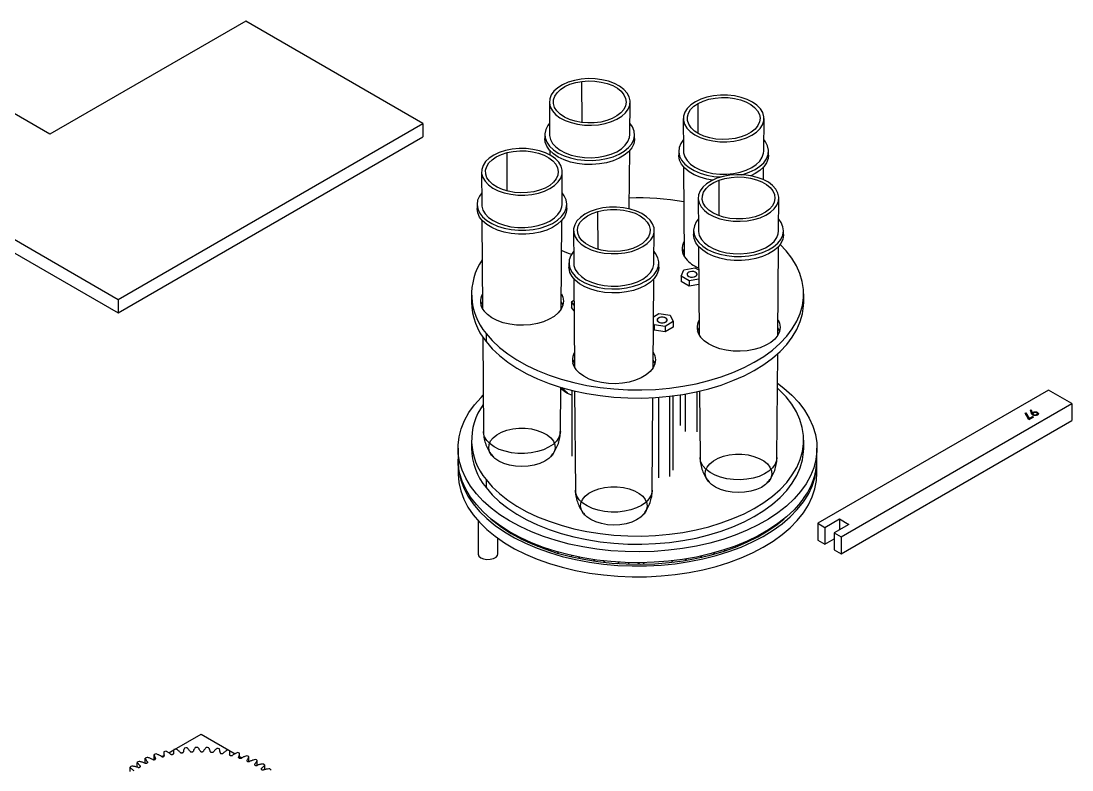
# Model space of a CAD drawing. Header units: millimetres. Extents: x 36 to 151, y 48 to 186.
# Drawn here: x 87.9 to 151.2, y 98.7 to 143.7 of the extents above; entities that cross this region are included whole.
import ezdxf

# ---------------------------------------------------------------- set-up
doc = ezdxf.new("R2010")
doc.units = ezdxf.units.MM

msp = doc.modelspace()

# ---------------------------------------------------------------- linework, layer by layer
at = {"color": 7, "linetype": 'Continuous', "lineweight": 25}
for p, q in [((101.46, 143.689), (89.679, 136.888)), ((112.117, 137.536), (101.46, 143.689)), ((121.697, 137.587), (121.693, 140.058)), ((89.679, 136.888), (85.056, 139.557)), ((119.732, 138.817), (119.747, 136.857)), ((124.577, 136.857), (124.592, 138.817)), ((128.696, 136.922), (128.686, 138.734)), ((93.786, 126.954), (112.117, 137.536)), ((112.117, 137.536), (112.117, 136.72)), ((127.789, 137.825), (127.803, 135.865)), ((132.634, 135.865), (132.649, 137.825)), ((93.786, 126.137), (112.117, 136.72)), ((119.462, 136.863), (119.462, 136.618)), ((124.862, 136.618), (124.862, 136.863)), ((78.506, 135.775), (93.786, 126.954)), ((117.193, 133.467), (117.186, 135.778)), ((119.754, 135.914), (119.756, 135.639)), ((124.544, 132.396), (124.57, 135.914)), ((127.519, 135.871), (127.519, 135.626)), ((132.919, 135.626), (132.919, 135.871)), ((78.506, 134.959), (93.786, 126.137)), ((127.81, 134.921), (127.85, 129.535)), ((132.621, 134.148), (132.627, 134.921)), ((115.649, 134.618), (115.664, 132.658)), ((120.495, 132.658), (120.509, 134.618)), ((129.953, 131.976), (129.944, 134.116)), ((128.685, 133.041), (128.7, 131.082)), ((133.53, 131.082), (133.545, 133.041)), ((115.379, 132.664), (115.379, 132.419)), ((120.779, 132.419), (120.779, 132.664)), ((122.66, 129.962), (122.652, 132.237)), ((115.671, 131.714), (115.71, 126.378)), ((120.448, 126.378), (120.487, 131.714)), ((121.182, 131.094), (121.197, 129.135)), ((126.028, 129.135), (126.042, 131.094)), ((128.415, 131.088), (128.415, 130.843)), ((133.815, 130.843), (133.815, 131.088)), ((128.707, 130.138), (128.746, 124.813)), ((133.484, 124.813), (133.523, 130.138)), ((120.912, 129.141), (120.912, 128.896)), ((126.312, 128.896), (126.312, 129.141)), ((127.654, 128.348), (127.82, 128.737)), ((127.82, 128.737), (128.485, 128.848)), ((128.485, 128.848), (128.717, 128.72)), ((121.204, 128.191), (121.244, 122.862)), ((125.981, 122.862), (126.021, 128.191)), ((128.155, 128.071), (127.654, 128.348)), ((127.654, 128.348), (127.654, 128.022)), ((128.155, 127.745), (127.654, 128.022)), ((128.721, 128.167), (128.155, 128.071)), ((128.155, 128.071), (128.155, 127.745)), ((128.724, 127.84), (128.155, 127.745)), ((115.037, 127.28), (115.037, 126.79)), ((135.037, 126.79), (135.037, 127.28)), ((93.786, 126.954), (93.786, 126.137)), ((120.451, 126.806), (120.543, 126.594)), ((121.067, 126.8), (121.214, 126.913)), ((121.216, 126.6), (121.067, 126.8)), ((121.067, 126.8), (121.067, 126.473)), ((121.218, 126.27), (121.067, 126.473)), ((126.004, 125.903), (126.324, 126.096)), ((126.324, 126.096), (126.997, 126)), ((126.997, 126), (127.189, 125.615)), ((126.036, 125.423), (126.001, 125.494)), ((126.709, 125.327), (126.036, 125.423)), ((126.036, 125.423), (126.036, 125.097)), ((127.189, 125.615), (126.709, 125.327)), ((126.709, 125.327), (126.709, 125.001)), ((127.189, 125.289), (126.709, 125.001)), ((127.189, 125.615), (127.189, 125.289)), ((133.487, 125.241), (133.579, 125.03)), ((115.723, 124.689), (115.765, 119.011)), ((115.92, 124.908), (115.92, 124.418)), ((126.036, 125.097), (125.998, 125.172)), ((126.709, 125.001), (126.036, 125.097)), ((133.429, 117.434), (133.476, 123.692)), ((125.984, 123.289), (126.076, 123.078)), ((120.393, 119.011), (120.413, 121.671)), ((121.095, 117.518), (121.095, 121.484)), ((121.254, 121.446), (121.299, 115.487)), ((128.771, 121.434), (128.801, 117.434)), ((149.768, 121.499), (135.887, 113.486)), ((151.182, 120.683), (149.768, 121.499)), ((125.926, 115.487), (125.968, 121.042)), ((126.311, 116.217), (126.311, 121.064)), ((126.986, 116.305), (126.986, 121.127)), ((127.192, 116.687), (127.192, 121.152)), ((127.629, 119.376), (127.629, 121.214)), ((127.931, 119.016), (127.931, 121.264)), ((128.622, 118.987), (128.622, 121.4)), ((137.301, 112.67), (151.182, 120.683)), ((148.677, 120.299), (148.732, 120.304)), ((148.741, 120.102), (148.677, 120.299)), ((148.732, 120.304), (148.789, 120.127)), ((148.732, 120.141), (148.732, 120.304)), ((151.182, 120.683), (151.182, 119.671)), ((137.301, 111.658), (151.182, 119.671)), ((148.36, 120.116), (148.414, 120.125)), ((148.585, 119.714), (148.36, 120.116)), ((148.414, 120.125), (148.607, 119.78)), ((148.414, 120.019), (148.414, 120.125)), ((148.861, 119.873), (148.585, 119.714)), ((148.607, 119.78), (148.815, 119.9)), ((148.607, 119.727), (148.607, 119.78)), ((148.728, 120.141), (148.732, 120.141)), ((148.732, 120.141), (148.756, 120.066)), ((148.789, 120.022), (148.789, 120.127)), ((148.815, 119.9), (148.861, 119.873)), ((148.815, 119.847), (148.815, 119.9)), ((148.827, 120.069), (148.827, 119.994)), ((148.833, 120.082), (148.833, 120.156)), ((148.864, 119.979), (148.864, 120.018)), ((149.054, 119.98), (149.054, 120.025)), ((149.1, 119.998), (149.1, 120.086)), ((149.104, 119.995), (149.104, 120.159)), ((115.037, 118.494), (115.037, 118.004)), ((135.037, 118.004), (135.037, 118.494)), ((114.237, 118.004), (114.237, 117.35)), ((135.837, 117.35), (135.837, 118.004)), ((114.237, 117.154), (114.237, 116.501)), ((135.837, 116.501), (135.837, 117.154)), ((115.92, 116.122), (115.92, 115.632)), ((129.257, 116.111), (129.238, 116.091)), ((121.829, 114.074), (121.829, 113.999)), ((121.855, 113.986), (121.855, 113.988)), ((121.979, 113.871), (121.979, 113.873)), ((115.439, 113.644), (115.439, 111.658)), ((116.458, 113.552), (116.479, 113.548)), ((116.881, 113.264), (116.899, 113.226)), ((133.211, 113.275), (133.253, 113.281)), ((133.704, 113.623), (133.709, 113.634)), ((135.887, 113.486), (136.311, 113.242)), ((135.887, 113.486), (135.887, 112.474)), ((136.311, 113.242), (137.188, 113.748)), ((136.311, 113.242), (136.311, 112.229)), ((137.754, 113.421), (136.877, 112.915)), ((137.188, 113.748), (137.754, 113.421)), ((137.188, 113.748), (137.188, 113.095)), ((116.639, 111.658), (116.639, 112.582)), ((117.4, 112.904), (117.466, 112.904)), ((117.768, 112.74), (117.793, 112.681)), ((136.877, 112.915), (137.301, 112.67)), ((136.877, 112.915), (136.877, 111.902)), ((137.301, 112.67), (137.301, 111.658)), ((118.441, 112.358), (118.52, 112.379)), ((119.003, 112.18), (119.045, 112.101)), ((131.062, 112.114), (131.099, 112.19)), ((131.65, 112.421), (131.743, 112.409)), ((135.887, 112.474), (136.311, 112.229)), ((136.311, 112.229), (136.877, 112.556)), ((120.213, 111.772), (120.262, 111.686)), ((127.919, 111.261), (127.992, 111.354)), ((128.845, 111.516), (128.936, 111.459)), ((129.631, 111.634), (129.688, 111.723)), ((136.877, 111.902), (137.301, 111.658)), ((123.829, 111.07), (123.924, 111.149)), ((124.462, 111.125), (124.537, 111.037)), ((97.169, 99.888), (98.787, 100.816)), ((98.787, 100.816), (100.82, 99.633)), ((95.412, 99.063), (95.412, 99.361)), ((95.948, 99.274), (95.948, 99.576)), ((96.031, 99.351), (96.031, 99.315)), ((96.415, 99.456), (96.526, 99.52)), ((96.526, 99.723), (96.526, 99.467)), ((96.828, 99.693), (97.136, 99.869)), ((97.116, 99.719), (97.116, 99.631)), ((99.913, 99.696), (99.913, 99.723)), ((100.504, 99.543), (100.504, 99.721)), ((101.031, 99.404), (101.031, 99.432)), ((101.092, 99.362), (101.092, 99.66)), ((101.092, 99.475), (101.236, 99.391)), ((101.648, 99.159), (101.648, 99.462)), ((94.501, 98.555), (94.501, 98.822)), ((94.927, 98.828), (94.927, 99.108)), ((95.104, 98.902), (95.104, 98.839)), ((95.543, 99.144), (95.543, 99.092)), ((101.538, 99.196), (101.538, 99.241)), ((102, 98.938), (102, 99.014)), ((102.156, 98.937), (102.156, 99.225)), ((102.408, 98.692), (102.408, 98.756)), ((102.609, 98.682), (102.609, 98.954))]:
    msp.add_line(p, q, dxfattribs=at)
at = {"color": 7, "linetype": 'Continuous', "lineweight": 25, "flags": 128}
for points in [[(121.641, 140.193), (121.237, 140.12), (120.861, 140.008), (120.524, 139.859), (120.238, 139.679), (120.009, 139.473), (119.846, 139.248), (119.754, 139.009), (119.734, 138.765), (119.788, 138.522), (119.915, 138.289), (120.11, 138.072), (120.367, 137.878), (120.678, 137.712), (121.035, 137.58), (121.426, 137.486), (121.839, 137.432), (122.262, 137.421), (122.683, 137.453), (123.087, 137.526), (123.463, 137.638), (123.8, 137.786), (124.086, 137.966), (124.315, 138.172), (124.478, 138.398), (124.57, 138.637), (124.59, 138.881), (124.536, 139.123), (124.409, 139.357), (124.214, 139.574), (123.957, 139.768), (123.646, 139.934), (123.289, 140.066), (122.898, 140.16), (122.485, 140.213), (122.062, 140.224), (121.641, 140.193)], [(121.693, 140.058), (122.082, 140.086), (122.474, 140.074), (122.856, 140.022), (123.216, 139.931), (123.542, 139.805), (123.823, 139.647), (124.051, 139.462), (124.219, 139.257), (124.32, 139.038), (124.352, 138.812), (124.313, 138.587), (124.206, 138.369), (124.032, 138.165), (123.799, 137.983), (123.513, 137.828), (123.183, 137.705), (122.821, 137.617), (122.437, 137.569), (122.045, 137.56), (121.656, 137.593), (121.284, 137.665), (120.94, 137.774), (120.635, 137.917), (120.379, 138.088), (120.181, 138.284), (120.046, 138.497), (119.979, 138.72), (119.983, 138.947), (120.056, 139.17), (120.197, 139.381), (120.401, 139.575), (120.662, 139.744), (120.971, 139.884), (121.318, 139.99), (121.693, 140.058)], [(128.518, 138.833), (128.243, 138.647), (128.027, 138.437), (127.878, 138.208), (127.8, 137.967), (127.796, 137.723), (127.865, 137.482), (128.006, 137.251), (128.214, 137.038), (128.483, 136.849), (128.804, 136.69), (129.169, 136.565), (129.565, 136.479), (129.982, 136.434), (130.405, 136.432), (130.823, 136.472), (131.223, 136.553), (131.592, 136.673), (131.919, 136.828), (132.195, 137.014), (132.41, 137.224), (132.559, 137.453), (132.637, 137.694), (132.641, 137.938), (132.572, 138.179), (132.432, 138.41), (132.224, 138.623), (131.955, 138.812), (131.633, 138.971), (131.268, 139.096), (130.872, 139.182), (130.456, 139.227), (130.032, 139.229), (129.614, 139.189), (129.215, 139.108), (128.846, 138.988), (128.518, 138.833)], [(128.686, 138.734), (128.99, 138.877), (129.334, 138.987), (129.706, 139.06), (130.094, 139.093), (130.486, 139.085), (130.87, 139.038), (131.233, 138.951), (131.563, 138.828), (131.85, 138.674), (132.085, 138.492), (132.26, 138.289), (132.369, 138.071), (132.408, 137.846), (132.378, 137.62), (132.278, 137.401), (132.112, 137.195), (131.885, 137.01), (131.605, 136.852), (131.28, 136.725), (130.92, 136.633), (130.539, 136.58), (130.147, 136.567), (129.757, 136.595), (129.382, 136.662), (129.034, 136.767), (128.724, 136.906), (128.463, 137.075), (128.257, 137.268), (128.115, 137.48), (128.04, 137.702), (128.035, 137.929), (128.101, 138.152), (128.234, 138.365), (128.432, 138.561), (128.686, 138.734)], [(119.741, 137.554), (119.638, 137.416), (119.514, 137.169), (119.463, 136.913), (119.486, 136.656), (119.581, 136.405), (119.747, 136.166), (119.979, 135.946), (120.27, 135.751), (120.613, 135.586), (120.999, 135.457), (121.415, 135.365), (121.853, 135.315), (122.298, 135.306), (122.74, 135.341), (123.167, 135.416), (123.565, 135.532), (123.926, 135.683), (124.238, 135.867), (124.494, 136.078), (124.686, 136.31), (124.81, 136.557), (124.861, 136.813), (124.838, 137.07), (124.743, 137.322), (124.583, 137.554)], [(124.862, 136.618), (124.861, 136.568), (124.81, 136.312), (124.686, 136.065), (124.494, 135.833), (124.238, 135.622), (123.926, 135.438), (123.565, 135.287), (123.167, 135.171), (122.74, 135.096), (122.298, 135.062), (121.853, 135.07), (121.415, 135.12), (120.999, 135.212), (120.613, 135.341), (120.27, 135.506), (119.979, 135.701), (119.747, 135.921), (119.581, 136.16), (119.486, 136.411), (119.462, 136.618)], [(119.747, 136.857), (119.749, 136.806), (119.803, 136.564), (119.928, 136.333), (120.122, 136.117), (120.377, 135.923), (120.687, 135.759), (121.042, 135.628), (121.43, 135.534), (121.841, 135.481), (122.262, 135.47), (122.679, 135.501), (123.081, 135.574), (123.455, 135.685), (123.79, 135.833), (124.075, 136.012), (124.302, 136.216), (124.464, 136.441), (124.556, 136.678), (124.577, 136.857)], [(117.088, 135.904), (116.718, 135.786), (116.389, 135.632), (116.112, 135.447), (115.894, 135.237), (115.742, 135.009), (115.662, 134.769), (115.655, 134.524), (115.722, 134.283), (115.86, 134.052), (116.066, 133.838), (116.333, 133.648), (116.653, 133.488), (117.016, 133.362), (117.412, 133.275), (117.828, 133.228), (118.251, 133.224), (118.67, 133.263), (119.07, 133.343), (119.44, 133.462), (119.769, 133.616), (120.047, 133.8), (120.264, 134.01), (120.416, 134.238), (120.496, 134.479), (120.503, 134.723), (120.436, 134.965), (120.298, 135.196), (120.092, 135.409), (119.825, 135.599), (119.505, 135.759), (119.142, 135.885), (118.746, 135.972), (118.33, 136.019), (117.907, 136.023), (117.489, 135.984), (117.088, 135.904)], [(127.798, 136.561), (127.639, 136.331), (127.543, 136.08), (127.52, 135.823), (127.57, 135.567), (127.693, 135.319), (127.885, 135.087), (128.14, 134.876), (128.452, 134.692), (128.813, 134.54), (129.211, 134.425), (129.637, 134.349), (130.072, 134.314)], [(131.312, 134.446), (131.379, 134.463), (131.765, 134.593), (132.108, 134.757), (132.4, 134.952), (132.632, 135.172), (132.798, 135.411), (132.894, 135.662), (132.917, 135.919), (132.867, 136.175), (132.744, 136.422), (132.639, 136.561)], [(117.186, 135.778), (117.557, 135.851), (117.946, 135.885), (118.338, 135.879), (118.722, 135.832), (119.086, 135.746), (119.417, 135.625), (119.705, 135.471), (119.941, 135.289), (120.117, 135.087), (120.227, 134.869), (120.269, 134.644), (120.24, 134.418), (120.142, 134.198), (119.977, 133.993), (119.751, 133.807), (119.472, 133.648), (119.148, 133.52), (118.789, 133.428), (118.408, 133.374), (118.016, 133.36), (117.626, 133.387), (117.251, 133.453), (116.902, 133.557), (116.591, 133.696), (116.328, 133.864), (116.122, 134.057), (115.978, 134.268), (115.901, 134.49), (115.895, 134.717), (115.959, 134.94), (116.091, 135.154), (116.287, 135.35), (116.54, 135.523), (116.843, 135.667), (117.186, 135.778)], [(129.543, 134.117), (129.211, 134.18), (128.813, 134.295), (128.452, 134.447), (128.14, 134.631), (127.885, 134.842), (127.693, 135.074), (127.57, 135.322), (127.52, 135.578), (127.519, 135.626)], [(127.803, 135.865), (127.81, 135.764), (127.879, 135.524), (128.019, 135.295), (128.226, 135.083), (128.493, 134.895), (128.813, 134.737), (129.175, 134.613), (129.569, 134.528), (129.983, 134.483), (130.404, 134.481), (130.819, 134.52), (131.217, 134.601), (131.583, 134.72), (131.909, 134.875), (132.183, 135.059), (132.397, 135.268), (132.545, 135.496), (132.623, 135.735), (132.634, 135.865)], [(132.919, 135.626), (132.894, 135.417), (132.798, 135.166), (132.632, 134.927), (132.4, 134.707), (132.108, 134.512), (131.851, 134.384)], [(129.816, 134.233), (129.479, 134.085), (129.192, 133.905), (128.963, 133.699), (128.8, 133.473), (128.707, 133.235), (128.687, 132.991), (128.741, 132.748), (128.867, 132.515), (129.062, 132.297), (129.318, 132.103), (129.63, 131.937), (129.986, 131.805), (130.377, 131.711), (130.79, 131.657), (131.214, 131.646), (131.634, 131.677), (132.038, 131.75), (132.414, 131.862), (132.751, 132.01), (133.038, 132.19), (133.267, 132.396), (133.43, 132.621), (133.523, 132.86), (133.543, 133.104), (133.489, 133.347), (133.363, 133.58), (133.169, 133.797), (132.912, 133.992), (132.6, 134.158), (132.244, 134.29), (131.853, 134.384), (131.44, 134.438), (131.017, 134.449), (130.597, 134.418), (130.192, 134.345), (129.816, 134.233)], [(129.944, 134.116), (130.293, 134.219), (130.669, 134.285), (131.059, 134.311), (131.451, 134.297), (131.832, 134.242), (132.19, 134.149), (132.513, 134.02), (132.792, 133.861), (133.016, 133.675), (133.18, 133.469), (133.277, 133.249), (133.305, 133.023), (133.262, 132.798), (133.15, 132.58), (132.973, 132.378), (132.736, 132.197), (132.447, 132.044), (132.115, 131.923), (131.751, 131.838), (131.367, 131.792), (130.975, 131.786), (130.587, 131.82), (130.216, 131.895), (129.874, 132.006), (129.571, 132.151), (129.319, 132.324), (129.124, 132.521), (128.993, 132.735), (128.931, 132.958), (128.938, 133.185), (129.016, 133.407), (129.161, 133.618), (129.369, 133.81), (129.633, 133.978), (129.944, 134.116)], [(115.659, 133.354), (115.52, 133.16), (115.413, 132.91), (115.379, 132.653), (115.419, 132.397), (115.531, 132.148), (115.713, 131.913), (115.96, 131.698), (116.264, 131.51), (116.617, 131.353), (117.011, 131.232), (117.434, 131.15), (117.874, 131.11), (118.32, 131.111), (118.759, 131.155), (119.18, 131.241), (119.571, 131.365), (119.921, 131.524), (120.221, 131.715), (120.462, 131.931), (120.639, 132.168), (120.745, 132.418), (120.779, 132.674), (120.739, 132.931), (120.627, 133.18), (120.5, 133.354)], [(120.779, 132.419), (120.745, 132.173), (120.639, 131.923), (120.462, 131.686), (120.221, 131.47), (119.921, 131.279), (119.571, 131.12), (119.18, 130.996), (118.759, 130.911), (118.32, 130.866), (117.874, 130.865), (117.434, 130.905), (117.011, 130.987), (116.617, 131.108), (116.264, 131.265), (115.96, 131.453), (115.713, 131.668), (115.531, 131.903), (115.419, 132.152), (115.379, 132.409), (115.379, 132.419)], [(115.664, 132.658), (115.67, 132.565), (115.736, 132.325), (115.874, 132.095), (116.078, 131.883), (116.344, 131.694), (116.662, 131.535), (117.023, 131.41), (117.416, 131.323), (117.829, 131.277), (118.25, 131.273), (118.666, 131.311), (119.064, 131.391), (119.432, 131.509), (119.759, 131.662), (120.035, 131.846), (120.251, 132.054), (120.402, 132.281), (120.482, 132.52), (120.495, 132.658)], [(122.547, 132.361), (122.184, 132.235), (121.864, 132.075), (121.598, 131.885), (121.392, 131.671), (121.255, 131.44), (121.188, 131.198), (121.196, 130.954), (121.277, 130.714), (121.428, 130.485), (121.647, 130.276), (121.925, 130.091), (122.254, 129.937), (122.624, 129.819), (123.025, 129.739), (123.443, 129.701), (123.867, 129.705), (124.282, 129.752), (124.678, 129.84), (125.041, 129.965), (125.361, 130.126), (125.627, 130.316), (125.832, 130.53), (125.97, 130.761), (126.037, 131.003), (126.029, 131.247), (125.948, 131.487), (125.796, 131.715), (125.578, 131.925), (125.3, 132.109), (124.971, 132.263), (124.601, 132.382), (124.2, 132.461), (123.782, 132.5), (123.358, 132.495), (122.942, 132.449), (122.547, 132.361)], [(122.652, 132.237), (123.019, 132.317), (123.405, 132.359), (123.798, 132.36), (124.184, 132.321), (124.553, 132.242), (124.891, 132.127), (125.188, 131.979), (125.434, 131.802), (125.622, 131.603), (125.745, 131.388), (125.8, 131.163), (125.784, 130.937), (125.699, 130.716), (125.546, 130.507), (125.332, 130.317), (125.062, 130.152), (124.745, 130.018), (124.392, 129.919), (124.014, 129.858), (123.624, 129.836), (123.232, 129.855), (122.853, 129.914), (122.499, 130.012), (122.18, 130.144), (121.907, 130.307), (121.689, 130.496), (121.533, 130.704), (121.444, 130.924), (121.424, 131.151), (121.475, 131.375), (121.594, 131.591), (121.779, 131.791), (122.022, 131.969), (122.316, 132.119), (122.652, 132.237)], [(128.695, 131.778), (128.574, 131.615), (128.459, 131.367), (128.415, 131.11), (128.446, 130.854), (128.549, 130.603), (128.722, 130.366), (128.96, 130.148), (129.258, 129.956), (129.605, 129.795), (129.995, 129.67), (130.414, 129.582), (130.853, 129.536), (131.299, 129.533), (131.74, 129.571), (132.163, 129.651), (132.559, 129.771), (132.915, 129.926), (133.221, 130.112), (133.471, 130.326), (133.656, 130.56), (133.772, 130.809), (133.815, 131.065), (133.784, 131.322), (133.681, 131.572), (133.536, 131.778)], [(128.7, 131.082), (128.702, 131.031), (128.755, 130.79), (128.881, 130.558), (129.074, 130.342), (129.329, 130.149), (129.639, 129.984), (129.993, 129.853), (130.382, 129.759), (130.792, 129.706), (131.213, 129.694), (131.631, 129.725), (132.032, 129.798), (132.407, 129.909), (132.741, 130.057), (133.027, 130.235), (133.254, 130.44), (133.416, 130.664), (133.509, 130.901), (133.53, 131.082)], [(133.815, 130.843), (133.815, 130.82), (133.772, 130.564), (133.656, 130.315), (133.471, 130.081), (133.221, 129.868), (132.915, 129.681), (132.559, 129.526), (132.163, 129.406), (131.74, 129.326), (131.299, 129.288), (130.853, 129.291), (130.414, 129.337), (129.995, 129.425), (129.605, 129.55), (129.258, 129.712), (128.96, 129.903), (128.722, 130.121), (128.549, 130.358), (128.446, 130.609), (128.415, 130.843)], [(115.92, 124.908), (116.296, 124.476), (116.733, 124.064), (117.228, 123.674), (117.778, 123.309), (118.379, 122.972), (119.027, 122.666), (119.717, 122.392), (120.444, 122.152), (121.203, 121.948), (121.989, 121.781), (122.797, 121.653), (123.621, 121.565), (124.454, 121.517), (125.291, 121.509), (126.127, 121.541), (126.955, 121.614), (127.769, 121.726), (128.565, 121.878), (129.335, 122.067), (130.076, 122.293), (130.781, 122.554), (131.446, 122.848), (132.066, 123.173), (132.636, 123.527), (133.154, 123.907), (133.614, 124.311), (134.014, 124.736), (134.351, 125.178), (134.623, 125.636), (134.828, 126.104), (134.964, 126.581), (135.03, 127.063), (135.027, 127.547), (134.953, 128.029), (134.81, 128.505), (134.598, 128.973), (134.319, 129.429), (133.975, 129.869), (133.612, 130.25)], [(121.192, 129.831), (121.188, 129.826), (121.025, 129.587), (120.933, 129.335), (120.915, 129.077), (120.969, 128.822), (121.096, 128.575), (121.292, 128.344), (121.551, 128.134), (121.866, 127.952), (122.228, 127.802), (122.629, 127.689), (123.056, 127.615), (123.499, 127.583), (123.944, 127.594), (124.381, 127.646), (124.796, 127.74), (125.18, 127.871), (125.52, 128.038), (125.809, 128.234), (126.037, 128.455), (126.2, 128.695), (126.291, 128.947), (126.31, 129.204), (126.255, 129.459), (126.129, 129.706), (126.033, 129.831)], [(127.755, 129.752), (127.8, 129.872), (127.847, 129.964)], [(121.197, 129.135), (121.21, 128.995), (121.291, 128.756), (121.442, 128.529), (121.658, 128.321), (121.935, 128.137), (122.262, 127.985), (122.63, 127.867), (123.028, 127.788), (123.444, 127.75), (123.865, 127.754), (124.278, 127.8), (124.671, 127.887), (125.032, 128.013), (125.35, 128.172), (125.615, 128.361), (125.819, 128.574), (125.956, 128.803), (126.022, 129.043), (126.028, 129.135)], [(126.312, 128.896), (126.291, 128.702), (126.2, 128.45), (126.037, 128.21), (125.809, 127.989), (125.52, 127.793), (125.18, 127.626), (124.796, 127.495), (124.381, 127.401), (123.944, 127.349), (123.499, 127.338), (123.056, 127.37), (122.629, 127.444), (122.228, 127.557), (121.866, 127.707), (121.551, 127.889), (121.292, 128.099), (121.096, 128.33), (120.969, 128.577), (120.915, 128.833), (120.912, 128.896)], [(128.112, 128.335), (128.211, 128.299), (128.326, 128.287), (128.44, 128.301), (128.536, 128.34), (128.599, 128.397), (128.62, 128.464), (128.594, 128.53), (128.527, 128.585), (128.429, 128.621), (128.313, 128.633), (128.199, 128.618), (128.103, 128.58), (128.04, 128.523), (128.02, 128.456), (128.045, 128.39), (128.112, 128.335)], [(128.053, 128.381), (128.125, 128.328), (128.227, 128.295), (128.344, 128.287), (128.456, 128.306), (128.548, 128.348), (128.605, 128.407), (128.619, 128.474), (128.587, 128.539), (128.514, 128.592), (128.412, 128.625), (128.296, 128.633), (128.183, 128.614), (128.091, 128.572), (128.034, 128.513), (128.021, 128.446), (128.053, 128.381)], [(120.455, 127.289), (120.544, 127.082), (120.579, 126.838), (120.543, 126.594), (120.435, 126.357), (120.26, 126.134), (120.022, 125.931), (119.729, 125.755), (119.387, 125.61), (119.008, 125.5), (118.603, 125.428), (118.182, 125.397), (117.759, 125.408), (117.344, 125.46), (116.951, 125.551), (116.59, 125.68), (116.272, 125.842), (116.006, 126.033), (115.8, 126.247)], [(115.615, 126.594), (115.661, 126.715), (115.707, 126.806)], [(115.92, 124.418), (116.296, 123.986), (116.733, 123.574), (117.228, 123.184), (117.778, 122.819), (118.379, 122.482), (119.027, 122.176), (119.717, 121.902), (120.444, 121.662), (121.203, 121.458), (121.989, 121.291), (122.797, 121.164), (123.621, 121.075), (124.454, 121.027), (125.291, 121.019), (126.127, 121.051), (126.955, 121.124), (127.769, 121.236), (128.565, 121.388), (129.335, 121.577), (130.076, 121.803), (130.781, 122.064), (131.446, 122.358), (132.066, 122.683), (132.636, 123.037), (133.154, 123.417), (133.614, 123.821), (134.014, 124.246), (134.351, 124.688), (134.623, 125.146), (134.828, 125.614), (134.964, 126.092), (135.03, 126.573), (135.037, 126.79)], [(126.588, 125.88), (126.471, 125.883), (126.361, 125.86), (126.275, 125.814), (126.225, 125.753), (126.22, 125.685), (126.259, 125.622), (126.338, 125.572), (126.444, 125.543), (126.561, 125.54), (126.671, 125.563), (126.758, 125.609), (126.808, 125.67), (126.813, 125.737), (126.773, 125.801), (126.694, 125.851), (126.588, 125.88)], [(126.444, 125.879), (126.338, 125.851), (126.259, 125.801), (126.22, 125.737), (126.225, 125.67), (126.275, 125.608), (126.362, 125.563), (126.472, 125.54), (126.589, 125.543), (126.695, 125.572), (126.773, 125.622), (126.813, 125.686), (126.807, 125.753), (126.758, 125.814), (126.671, 125.86), (126.561, 125.883), (126.444, 125.879)], [(128.651, 125.03), (128.697, 125.15), (128.743, 125.241)], [(133.491, 125.724), (133.58, 125.517), (133.615, 125.273), (133.579, 125.029), (133.471, 124.792), (133.296, 124.569), (133.058, 124.367), (132.764, 124.19), (132.423, 124.045), (132.044, 123.935), (131.639, 123.863), (131.218, 123.833), (130.795, 123.843), (130.38, 123.895), (129.987, 123.987), (129.626, 124.115), (129.308, 124.277), (129.042, 124.468), (128.836, 124.682)], [(125.988, 123.773), (126.077, 123.565), (126.112, 123.321), (126.076, 123.078), (125.969, 122.841), (125.793, 122.618), (125.556, 122.415), (125.262, 122.239), (124.921, 122.093), (124.542, 121.983), (124.136, 121.912), (123.715, 121.881), (123.292, 121.892), (122.877, 121.944), (122.484, 122.035), (122.123, 122.164), (121.805, 122.326), (121.539, 122.516), (121.333, 122.73)], [(121.149, 123.078), (121.194, 123.199), (121.241, 123.289)], [(115.92, 116.122), (116.296, 115.69), (116.733, 115.278), (117.228, 114.888), (117.778, 114.523), (118.379, 114.186), (119.027, 113.88), (119.717, 113.606), (120.444, 113.366), (121.203, 113.162), (121.989, 112.995), (122.797, 112.867), (123.621, 112.779), (124.454, 112.731), (125.291, 112.723), (126.127, 112.755), (126.955, 112.828), (127.769, 112.94), (128.565, 113.092), (129.335, 113.281), (130.076, 113.507), (130.781, 113.768), (131.446, 114.062), (132.066, 114.387), (132.636, 114.741), (133.154, 115.121), (133.614, 115.525), (134.014, 115.95), (134.351, 116.392), (134.623, 116.85), (134.828, 117.318), (134.964, 117.795), (135.03, 118.277), (135.027, 118.761), (134.953, 119.243), (134.81, 119.719), (134.598, 120.187), (134.319, 120.643), (133.975, 121.083), (133.568, 121.506), (133.46, 121.606)], [(133.462, 121.905), (133.85, 121.608), (134.323, 121.187), (134.737, 120.745), (135.088, 120.286), (135.373, 119.812), (135.592, 119.326), (135.742, 118.831), (135.823, 118.331), (135.833, 117.829), (135.774, 117.328), (135.645, 116.832), (135.447, 116.343), (135.182, 115.865), (134.851, 115.4)], [(134.851, 115.4), (134.456, 114.953), (134, 114.525), (133.487, 114.12), (132.918, 113.74), (132.298, 113.388), (131.631, 113.066), (130.921, 112.776), (130.174, 112.519), (129.393, 112.298), (128.583, 112.115), (127.751, 111.969), (126.901, 111.862), (126.039, 111.796), (125.17, 111.769), (124.301, 111.783), (123.436, 111.838), (122.582, 111.932), (121.744, 112.066), (120.927, 112.238), (120.136, 112.448), (119.378, 112.694), (118.656, 112.974), (117.976, 113.286), (117.341, 113.63), (116.756, 114.002), (116.225, 114.399), (115.751, 114.82), (115.338, 115.262), (114.987, 115.721), (114.702, 116.196), (114.483, 116.682), (114.333, 117.176), (114.252, 117.676), (114.242, 118.178), (114.301, 118.679), (114.43, 119.176), (114.628, 119.665), (114.893, 120.143), (115.224, 120.607), (115.619, 121.054), (115.749, 121.185)], [(120.393, 119.011), (120.381, 118.878), (120.304, 118.65), (120.16, 118.432), (119.953, 118.232), (119.688, 118.056), (119.375, 117.91), (119.023, 117.797), (118.641, 117.721), (118.243, 117.684), (117.84, 117.688), (117.444, 117.732), (117.067, 117.815), (116.721, 117.935), (116.417, 118.087), (116.162, 118.268), (115.966, 118.472), (115.835, 118.692), (115.771, 118.922), (115.765, 119.011)], [(116.256, 117.579), (116.133, 117.787), (116.081, 118.004), (116.101, 118.224), (116.192, 118.437), (116.352, 118.636), (116.574, 118.814), (116.851, 118.965), (117.172, 119.082), (117.525, 119.163), (117.899, 119.203), (118.279, 119.202), (118.652, 119.16), (119.005, 119.077), (119.323, 118.957), (119.597, 118.805), (119.816, 118.626), (119.972, 118.425), (120.06, 118.212), (120.076, 117.993), (120.02, 117.775), (119.894, 117.568), (119.702, 117.379), (119.452, 117.214), (119.152, 117.079), (118.813, 116.979), (118.448, 116.919), (118.069, 116.899), (117.691, 116.921), (117.326, 116.984), (116.989, 117.085), (116.692, 117.222), (116.444, 117.388), (116.256, 117.579)], [(115.92, 115.632), (116.296, 115.2), (116.733, 114.788), (117.228, 114.398), (117.778, 114.033), (118.379, 113.697), (119.027, 113.39), (119.717, 113.116), (120.444, 112.876), (121.203, 112.672), (121.989, 112.505), (122.797, 112.378), (123.621, 112.289), (124.454, 112.241), (125.291, 112.233), (126.127, 112.265), (126.955, 112.338), (127.769, 112.45), (128.565, 112.602), (129.335, 112.791), (130.076, 113.017), (130.781, 113.278), (131.446, 113.572), (132.066, 113.897), (132.636, 114.251), (133.154, 114.631), (133.614, 115.035), (134.014, 115.46), (134.351, 115.902), (134.623, 116.36), (134.828, 116.828), (134.964, 117.306), (135.03, 117.788), (135.037, 118.004)], [(129.292, 116.014), (129.169, 116.222), (129.117, 116.44), (129.137, 116.659), (129.228, 116.872), (129.388, 117.071), (129.61, 117.249), (129.887, 117.4), (130.208, 117.518), (130.561, 117.598), (130.935, 117.639), (131.315, 117.637), (131.688, 117.595), (132.041, 117.512), (132.359, 117.393), (132.633, 117.24), (132.852, 117.061), (133.008, 116.861), (133.096, 116.647), (133.112, 116.428), (133.056, 116.211), (132.93, 116.004), (132.738, 115.814), (132.488, 115.649), (132.188, 115.514), (131.849, 115.415), (131.484, 115.354), (131.105, 115.334), (130.727, 115.356), (130.362, 115.419), (130.025, 115.521), (129.728, 115.657), (129.48, 115.824), (129.292, 116.014)], [(134.851, 114.747), (134.456, 114.3), (134, 113.872), (133.487, 113.467), (132.918, 113.087), (132.298, 112.735), (131.631, 112.413), (130.921, 112.122), (130.174, 111.866), (129.393, 111.645), (128.583, 111.461), (127.751, 111.316), (126.901, 111.209), (126.039, 111.143), (125.17, 111.116), (124.301, 111.13), (123.436, 111.185), (122.582, 111.279), (121.744, 111.413), (120.927, 111.585), (120.136, 111.795), (119.378, 112.04), (118.656, 112.32), (117.976, 112.633), (117.341, 112.977), (116.756, 113.348), (116.225, 113.746), (115.751, 114.167), (115.338, 114.609), (114.987, 115.068), (114.702, 115.542), (114.483, 116.028), (114.333, 116.523), (114.252, 117.023), (114.237, 117.35)], [(114.239, 117.252), (114.238, 117.09), (114.282, 116.588), (114.396, 116.09), (114.579, 115.599), (114.829, 115.119), (115.146, 114.651), (115.527, 114.2), (115.97, 113.768), (116.472, 113.357), (117.029, 112.972), (117.638, 112.613), (118.295, 112.284), (118.995, 111.987), (119.735, 111.723), (120.509, 111.494), (121.313, 111.302), (122.141, 111.148), (122.988, 111.033), (123.847, 110.958), (124.715, 110.923), (125.585, 110.928), (126.451, 110.973), (127.308, 111.059), (128.15, 111.184), (128.972, 111.348), (129.769, 111.55), (130.535, 111.788), (131.265, 112.061), (131.955, 112.366), (132.6, 112.703), (133.196, 113.069), (133.739, 113.461), (134.225, 113.877), (134.652, 114.315), (135.017, 114.771), (135.317, 115.242), (135.55, 115.726), (135.715, 116.219), (135.811, 116.718), (135.837, 117.219), (135.836, 117.252)], [(133.429, 117.434), (133.408, 117.262), (133.32, 117.034), (133.164, 116.82), (132.946, 116.624), (132.673, 116.452), (132.352, 116.311), (131.994, 116.204), (131.609, 116.135), (131.209, 116.105), (130.806, 116.116), (130.412, 116.167), (130.04, 116.257), (129.701, 116.383), (129.404, 116.541), (129.16, 116.726), (128.975, 116.933), (128.855, 117.155), (128.803, 117.386), (128.801, 117.434)], [(114.237, 116.501), (114.238, 116.436), (114.282, 115.935), (114.396, 115.437), (114.579, 114.946), (114.829, 114.465), (115.146, 113.998), (115.527, 113.546), (115.97, 113.114), (116.472, 112.704), (117.029, 112.318), (117.638, 111.96), (118.295, 111.631), (118.995, 111.334), (119.735, 111.07), (120.509, 110.841), (121.313, 110.649), (122.141, 110.495), (122.988, 110.38), (123.847, 110.305), (124.715, 110.269), (125.585, 110.275), (126.451, 110.32), (127.308, 110.406), (128.15, 110.531), (128.972, 110.695), (129.769, 110.897), (130.535, 111.135), (131.265, 111.407), (131.955, 111.713), (132.6, 112.05), (133.196, 112.416), (133.739, 112.808), (134.225, 113.224), (134.652, 113.662), (135.017, 114.117), (135.317, 114.589), (135.55, 115.072), (135.715, 115.565), (135.811, 116.064), (135.837, 116.501)], [(125.926, 115.487), (125.921, 115.4), (125.858, 115.17), (125.726, 114.95), (125.531, 114.746), (125.277, 114.565), (124.973, 114.412), (124.627, 114.292), (124.25, 114.209), (123.855, 114.165), (123.451, 114.16), (123.053, 114.197), (122.671, 114.273), (122.319, 114.385), (122.005, 114.532), (121.741, 114.708), (121.533, 114.907), (121.388, 115.125), (121.311, 115.353), (121.299, 115.487)], [(121.789, 114.063), (121.666, 114.271), (121.614, 114.488), (121.634, 114.707), (121.726, 114.92), (121.886, 115.12), (122.108, 115.298), (122.384, 115.448), (122.705, 115.566), (123.059, 115.647), (123.432, 115.687), (123.813, 115.686), (124.186, 115.643), (124.538, 115.561), (124.857, 115.441), (125.131, 115.289), (125.35, 115.109), (125.506, 114.909), (125.594, 114.696), (125.61, 114.476), (125.554, 114.259), (125.427, 114.052), (125.236, 113.863), (124.985, 113.698), (124.685, 113.563), (124.346, 113.463), (123.981, 113.402), (123.602, 113.383), (123.224, 113.405), (122.86, 113.468), (122.523, 113.569), (122.225, 113.706), (121.977, 113.872), (121.789, 114.063)], [(116.205, 113.762), (116.335, 113.652), (116.859, 113.254), (117.437, 112.882), (118.065, 112.539), (118.74, 112.226), (119.457, 111.946), (120.211, 111.701), (120.997, 111.492), (121.81, 111.321), (122.644, 111.188), (123.494, 111.096), (124.355, 111.043), (125.22, 111.031), (126.084, 111.06), (126.941, 111.13), (127.785, 111.239), (128.611, 111.388), (129.414, 111.576), (130.187, 111.8), (130.926, 112.06), (131.625, 112.354), (132.281, 112.68), (132.889, 113.036), (133.444, 113.419), (133.87, 113.762)], [(132.274, 112.676), (132.294, 112.71), (132.312, 112.742)], [(115.439, 111.658), (115.44, 111.637), (115.488, 111.52), (115.603, 111.42), (115.771, 111.348), (115.971, 111.314), (116.179, 111.322), (116.37, 111.37), (116.521, 111.452), (116.614, 111.56), (116.639, 111.658)], [(119.732, 111.851), (119.801, 111.878), (119.826, 111.89)], [(121.019, 111.487), (121.087, 111.525), (121.111, 111.542)], [(121.507, 111.458), (121.531, 111.415), (121.563, 111.368)], [(128.814, 111.509), (128.851, 111.485), (128.912, 111.454)], [(130.246, 111.889), (130.277, 111.873), (130.334, 111.848)], [(122.373, 111.227), (122.441, 111.279), (122.459, 111.296)], [(123, 111.228), (123.007, 111.218), (123.078, 111.136)], [(125.149, 111.116), (125.075, 111.055), (125.039, 111.03)], [(125.364, 111.033), (125.376, 111.045), (125.437, 111.116)], [(127.083, 111.229), (127.146, 111.179), (127.181, 111.157)]]:
    msp.add_lwpolyline(points, dxfattribs=at)
at = {"color": 7, "linetype": 'Continuous', "lineweight": 25}
for centre, radius, start, end in [((125.046, 116.089), 16.964, 80.56762, 91.67812), ((128.629, 129.993), 0.907, 149.98568, 220.50255), ((121.889, 132.632), 3.078, 242.62017, 254.56422), ((118.699, 127.27), 3.647, 145.63721, 220.36225), ((129.448, 130.676), 1.973, 220.13347, 248.23585), ((116.49, 126.836), 0.907, 150.03018, 220.50405), ((118.857, 126.861), 3.82, 181.07426, 219.75769), ((129.526, 125.271), 0.907, 150.04047, 220.50439), ((122.023, 123.32), 0.907, 150.03658, 220.50426), ((121.688, 122.939), 1.836, 225.98336, 251.16823), ((118.708, 118.486), 3.655, 143.93771, 220.29749), ((118.857, 118.075), 3.82, 181.07426, 219.75769), ((131.679, 117.438), 4.159, 319.69358, 358.79694), ((98.634, 91.215), 8.797, 94.61041, 95.61257), ((98.647, 91.012), 9, 90.43485, 91.42185), ((98.65, 91.09), 8.922, 86.26848, 87.26126), ((98.684, 91.441), 8.569, 82.0227, 83.04253), ((97.859, 94.024), 5.87, 113.31841, 114.63076), ((98.197, 93.158), 6.801, 108.12147, 109.31118), ((98.356, 93.11), 6.612, 106.23936, 106.28544), ((98.435, 92.348), 7.645, 103.35218, 104.45261), ((98.527, 92.424), 7.319, 101.59943, 101.6425), ((98.574, 91.677), 8.331, 98.88438, 99.92356), ((98.615, 91.9), 7.851, 97.21771, 97.25881), ((98.644, 91.592), 8.16, 92.99193, 93.03198), ((98.647, 91.534), 8.218, 88.82971, 88.86958), ((98.66, 91.733), 8.019, 84.64271, 84.68323), ((98.718, 92.166), 7.581, 80.34099, 80.38306), ((98.785, 92.026), 7.975, 77.60386, 78.67373), ((98.85, 92.788), 6.946, 75.82737, 75.87197), ((98.977, 92.784), 7.193, 72.90737, 74.05343), ((99.072, 93.533), 6.169, 70.99134, 71.03961), ((99.271, 93.636), 6.292, 67.81147, 69.06452), ((96.95, 95.61), 4.04, 125.62636, 127.31009), ((97.433, 94.866), 4.927, 119.09375, 120.56862), ((97.322, 95.405), 4.086, 123.00798, 123.0715), ((97.741, 94.674), 4.929, 116.78934, 116.84539), ((98.093, 93.885), 5.793, 111.25577, 111.3061), ((99.385, 94.325), 5.316, 65.70277, 65.75607), ((99.778, 95.09), 4.456, 59.80603, 59.86598), ((99.661, 94.498), 5.345, 62.171, 63.56791), ((100.221, 95.763), 3.649, 53.11745, 53.18595), ((100.123, 95.293), 4.425, 55.81301, 57.39739), ((100.621, 95.96), 3.593, 48.539, 50.35964)]:
    msp.add_arc(centre, radius, start, end, dxfattribs=at)
for points, knots in [([(120.476, 121.655), (120.508, 121.618), (120.613, 121.499), (120.74, 121.406), (120.828, 121.341)], [0, 0, 0, 0, 0.312654, 1, 1, 1, 1]), ([(148.833, 120.156), (148.855, 120.167), (148.899, 120.187), (148.98, 120.193), (149.052, 120.184), (149.086, 120.167), (149.104, 120.159)], [0, 0, 0, 0, 0.279814, 0.559489, 0.779635, 1, 1, 1, 1]), ([(148.821, 119.996), (148.806, 120.007), (148.782, 120.024), (148.762, 120.052), (148.75, 120.077), (148.744, 120.094), (148.741, 120.102)], [0, 0, 0, 0, 0.339295, 0.559425, 0.779695, 1, 1, 1, 1]), ([(148.789, 120.127), (148.797, 120.133), (148.811, 120.143), (148.826, 120.152), (148.833, 120.156)], [0, 0, 0, 0, 0.559944, 1, 1, 1, 1]), ([(149.098, 119.997), (149.075, 119.987), (149.03, 119.966), (148.947, 119.96), (148.874, 119.971), (148.839, 119.988), (148.821, 119.996)], [0, 0, 0, 0, 0.27973, 0.559163, 0.779612, 1, 1, 1, 1]), ([(148.872, 120.125), (148.859, 120.117), (148.833, 120.099), (148.824, 120.067), (148.835, 120.039), (148.854, 120.025), (148.864, 120.018)], [0, 0, 0, 0, 0.280319, 0.55953, 0.779753, 1, 1, 1, 1]), ([(148.864, 120.018), (148.88, 120.011), (148.912, 119.997), (148.97, 119.998), (149.019, 120.007), (149.042, 120.019), (149.054, 120.025)], [0, 0, 0, 0, 0.278722, 0.558569, 0.779171, 1, 1, 1, 1]), ([(149.066, 120.134), (149.049, 120.141), (149.016, 120.155), (148.957, 120.154), (148.908, 120.143), (148.884, 120.131), (148.872, 120.125)], [0, 0, 0, 0, 0.278472, 0.558424, 0.779098, 1, 1, 1, 1]), ([(149.054, 120.025), (149.067, 120.034), (149.092, 120.051), (149.102, 120.083), (149.095, 120.113), (149.075, 120.127), (149.066, 120.134)], [0, 0, 0, 0, 0.280092, 0.560011, 0.780131, 1, 1, 1, 1]), ([(149.104, 120.159), (149.122, 120.145), (149.158, 120.119), (149.164, 120.07), (149.142, 120.028), (149.113, 120.007), (149.098, 119.997)], [0, 0, 0, 0, 0.279538, 0.558851, 0.779452, 1, 1, 1, 1]), ([(115.767, 119.009), (115.773, 118.891), (115.784, 118.649), (115.874, 118.298), (116.014, 117.968), (116.182, 117.688), (116.319, 117.535), (116.379, 117.467)], [0, 0, 0, 0, 0.2095, 0.426644, 0.636882, 0.841142, 1, 1, 1, 1]), ([(119.715, 117.404), (119.754, 117.442), (119.88, 117.561), (120.049, 117.802), (120.218, 118.119), (120.33, 118.462), (120.389, 118.762), (120.386, 118.946), (120.385, 119.009)], [0, 0, 0, 0, 0.090705, 0.290146, 0.490669, 0.69205, 0.894022, 1, 1, 1, 1]), ([(128.809, 117.433), (128.809, 117.357), (128.808, 117.156), (128.875, 116.839), (128.998, 116.499), (129.157, 116.201), (129.293, 116.033), (129.355, 115.957)], [0, 0, 0, 0, 0.142439, 0.374217, 0.59835, 0.815857, 1, 1, 1, 1]), ([(132.847, 115.93), (132.9, 115.99), (133.033, 116.14), (133.194, 116.419), (133.329, 116.752), (133.414, 117.094), (133.421, 117.325), (133.424, 117.435)], [0, 0, 0, 0, 0.146464, 0.363442, 0.581452, 0.800214, 1, 1, 1, 1]), ([(121.303, 115.49), (121.302, 115.467), (121.293, 115.319), (121.337, 115.048), (121.434, 114.695), (121.587, 114.373), (121.737, 114.135), (121.848, 114.017), (121.88, 113.983)], [0, 0, 0, 0, 0.04109, 0.270444, 0.491868, 0.706427, 0.915052, 1, 1, 1, 1]), ([(125.266, 113.9), (125.311, 113.943), (125.439, 114.07), (125.608, 114.321), (125.77, 114.642), (125.878, 115), (125.93, 115.286), (125.922, 115.453), (125.92, 115.487)], [0, 0, 0, 0, 0.105371, 0.307821, 0.511343, 0.715697, 0.942903, 1, 1, 1, 1]), ([(97.774, 99.969), (97.762, 99.944), (97.743, 99.902), (97.724, 99.842), (97.712, 99.793), (97.709, 99.759), (97.707, 99.743)], [0, 0, 0, 0, 0.346045, 0.566676, 0.784673, 1, 1, 1, 1]), ([(98.109, 99.779), (98.093, 99.803), (98.066, 99.842), (98.019, 99.895), (97.975, 99.94), (97.943, 99.969), (97.927, 99.983)], [0, 0, 0, 0, 0.333841, 0.553288, 0.775352, 1, 1, 1, 1]), ([(98.423, 100.009), (98.406, 99.985), (98.378, 99.944), (98.346, 99.887), (98.324, 99.838), (98.313, 99.806), (98.308, 99.789)], [0, 0, 0, 0, 0.346045, 0.566676, 0.784673, 1, 1, 1, 1]), ([(98.715, 99.796), (98.704, 99.821), (98.686, 99.862), (98.65, 99.918), (98.617, 99.965), (98.591, 99.996), (98.578, 100.012)], [0, 0, 0, 0, 0.333841, 0.553288, 0.775352, 1, 1, 1, 1]), ([(99.076, 100.002), (99.054, 99.979), (99.017, 99.941), (98.973, 99.886), (98.94, 99.839), (98.923, 99.808), (98.914, 99.792)], [0, 0, 0, 0, 0.346045, 0.566676, 0.784673, 1, 1, 1, 1]), ([(99.319, 99.769), (99.313, 99.794), (99.304, 99.837), (99.282, 99.895), (99.259, 99.944), (99.24, 99.977), (99.231, 99.993)], [0, 0, 0, 0, 0.333841, 0.553288, 0.775352, 1, 1, 1, 1]), ([(99.722, 99.947), (99.695, 99.926), (99.65, 99.891), (99.595, 99.84), (99.552, 99.796), (99.528, 99.766), (99.516, 99.751)], [0, 0, 0, 0, 0.346045, 0.566676, 0.784673, 1, 1, 1, 1]), ([(99.913, 99.699), (99.913, 99.724), (99.913, 99.767), (99.903, 99.826), (99.891, 99.877), (99.879, 99.91), (99.874, 99.927)], [0, 0, 0, 0, 0.333841, 0.553288, 0.775352, 1, 1, 1, 1]), ([(95.412, 99.361), (95.423, 99.335), (95.442, 99.293), (95.475, 99.235), (95.506, 99.189), (95.531, 99.159), (95.543, 99.144)], [0, 0, 0, 0, 0.346045, 0.566676, 0.784673, 1, 1, 1, 1]), ([(95.865, 99.287), (95.831, 99.303), (95.775, 99.33), (95.689, 99.364), (95.614, 99.391), (95.561, 99.407), (95.535, 99.415)], [0, 0, 0, 0, 0.333841, 0.553288, 0.775352, 1, 1, 1, 1]), ([(95.948, 99.576), (95.954, 99.55), (95.963, 99.507), (95.983, 99.447), (96.004, 99.399), (96.022, 99.367), (96.031, 99.351)], [0, 0, 0, 0, 0.346045, 0.566676, 0.784673, 1, 1, 1, 1]), ([(95.992, 99.284), (96.002, 99.289), (96.021, 99.298), (96.035, 99.317), (96.038, 99.335), (96.033, 99.346), (96.031, 99.351)], [0, 0, 0, 0, 0.2798384, 0.5593835, 0.7796672, 1, 1, 1, 1]), ([(96.382, 99.47), (96.351, 99.489), (96.301, 99.52), (96.223, 99.559), (96.154, 99.591), (96.106, 99.611), (96.082, 99.621)], [0, 0, 0, 0, 0.333841, 0.553288, 0.775352, 1, 1, 1, 1]), ([(96.382, 99.47), (96.391, 99.465), (96.409, 99.456), (96.443, 99.45), (96.475, 99.45), (96.493, 99.455), (96.502, 99.457)], [0, 0, 0, 0, 0.2798386, 0.5593834, 0.779667, 1, 1, 1, 1]), ([(96.507, 99.458), (96.517, 99.462), (96.538, 99.47), (96.556, 99.487), (96.563, 99.505), (96.561, 99.517), (96.56, 99.522)], [0, 0, 0, 0, 0.279839, 0.559383, 0.779667, 1, 1, 1, 1]), ([(96.526, 99.751), (96.526, 99.725), (96.526, 99.681), (96.533, 99.621), (96.543, 99.571), (96.554, 99.538), (96.56, 99.522)], [0, 0, 0, 0, 0.346045, 0.566676, 0.784673, 1, 1, 1, 1]), ([(96.934, 99.615), (96.907, 99.635), (96.864, 99.67), (96.796, 99.714), (96.734, 99.751), (96.691, 99.775), (96.669, 99.786)], [0, 0, 0, 0, 0.333841, 0.553288, 0.775352, 1, 1, 1, 1]), ([(96.934, 99.615), (96.942, 99.609), (96.958, 99.598), (96.99, 99.59), (97.022, 99.588), (97.041, 99.591), (97.05, 99.593)], [0, 0, 0, 0, 0.279839, 0.559383, 0.779667, 1, 1, 1, 1]), ([(97.055, 99.594), (97.067, 99.597), (97.089, 99.603), (97.11, 99.619), (97.122, 99.637), (97.122, 99.648), (97.122, 99.653)], [0, 0, 0, 0, 0.279839, 0.559383, 0.779667, 1, 1, 1, 1]), ([(97.138, 99.883), (97.132, 99.857), (97.122, 99.813), (97.117, 99.753), (97.116, 99.703), (97.12, 99.67), (97.122, 99.653)], [0, 0, 0, 0, 0.346045, 0.566676, 0.784673, 1, 1, 1, 1]), ([(97.513, 99.718), (97.491, 99.741), (97.456, 99.778), (97.398, 99.827), (97.345, 99.868), (97.307, 99.894), (97.287, 99.908)], [0, 0, 0, 0, 0.333841, 0.553288, 0.775352, 1, 1, 1, 1]), ([(97.513, 99.718), (97.519, 99.712), (97.533, 99.7), (97.563, 99.69), (97.594, 99.686), (97.614, 99.687), (97.623, 99.688)], [0, 0, 0, 0, 0.279839, 0.559383, 0.779666, 1, 1, 1, 1]), ([(97.629, 99.688), (97.641, 99.691), (97.664, 99.695), (97.689, 99.71), (97.704, 99.726), (97.706, 99.737), (97.707, 99.743)], [0, 0, 0, 0, 0.27984, 0.559383, 0.779666, 1, 1, 1, 1]), ([(98.109, 99.779), (98.115, 99.772), (98.126, 99.76), (98.154, 99.747), (98.184, 99.741), (98.203, 99.741), (98.213, 99.741)], [0, 0, 0, 0, 0.27984, 0.559383, 0.779666, 1, 1, 1, 1]), ([(98.218, 99.741), (98.231, 99.742), (98.255, 99.745), (98.283, 99.758), (98.301, 99.773), (98.306, 99.784), (98.308, 99.789)], [0, 0, 0, 0, 0.27984, 0.559382, 0.779666, 1, 1, 1, 1]), ([(98.715, 99.796), (98.719, 99.789), (98.727, 99.776), (98.752, 99.761), (98.78, 99.753), (98.799, 99.751), (98.809, 99.751)], [0, 0, 0, 0, 0.27984, 0.559382, 0.779666, 1, 1, 1, 1]), ([(98.815, 99.75), (98.827, 99.751), (98.852, 99.752), (98.882, 99.762), (98.904, 99.776), (98.911, 99.787), (98.914, 99.792)], [0, 0, 0, 0, 0.27984, 0.559383, 0.779666, 1, 1, 1, 1]), ([(99.319, 99.769), (99.321, 99.762), (99.326, 99.748), (99.348, 99.732), (99.374, 99.721), (99.393, 99.719), (99.403, 99.717)], [0, 0, 0, 0, 0.27984, 0.559383, 0.779666, 1, 1, 1, 1]), ([(99.408, 99.717), (99.421, 99.716), (99.445, 99.716), (99.478, 99.724), (99.502, 99.736), (99.511, 99.746), (99.516, 99.751)], [0, 0, 0, 0, 0.279839, 0.559383, 0.779666, 1, 1, 1, 1]), ([(99.913, 99.699), (99.914, 99.691), (99.915, 99.677), (99.933, 99.66), (99.957, 99.647), (99.975, 99.643), (99.984, 99.641)], [0, 0, 0, 0, 0.279839, 0.559383, 0.779667, 1, 1, 1, 1]), ([(99.99, 99.64), (100.002, 99.639), (100.026, 99.636), (100.06, 99.642), (100.087, 99.652), (100.098, 99.662), (100.104, 99.666)], [0, 0, 0, 0, 0.279839, 0.559383, 0.779667, 1, 1, 1, 1]), ([(100.351, 99.846), (100.32, 99.827), (100.268, 99.795), (100.202, 99.749), (100.15, 99.708), (100.119, 99.68), (100.104, 99.666)], [0, 0, 0, 0, 0.346045, 0.566676, 0.784673, 1, 1, 1, 1]), ([(100.486, 99.586), (100.486, 99.579), (100.484, 99.564), (100.499, 99.546), (100.519, 99.532), (100.537, 99.526), (100.545, 99.524)], [0, 0, 0, 0, 0.279839, 0.559383, 0.779667, 1, 1, 1, 1]), ([(100.486, 99.586), (100.492, 99.611), (100.501, 99.653), (100.504, 99.713), (100.503, 99.764), (100.499, 99.798), (100.497, 99.816)], [0, 0, 0, 0, 0.333841, 0.553288, 0.775352, 1, 1, 1, 1]), ([(100.55, 99.522), (100.562, 99.52), (100.586, 99.516), (100.621, 99.519), (100.649, 99.527), (100.663, 99.536), (100.669, 99.54)], [0, 0, 0, 0, 0.279839, 0.559383, 0.779667, 1, 1, 1, 1]), ([(100.954, 99.7), (100.918, 99.684), (100.86, 99.656), (100.784, 99.614), (100.724, 99.578), (100.687, 99.552), (100.669, 99.54)], [0, 0, 0, 0, 0.346045, 0.566676, 0.784673, 1, 1, 1, 1]), ([(101.031, 99.432), (101.029, 99.425), (101.024, 99.411), (101.034, 99.392), (101.052, 99.376), (101.068, 99.37), (101.076, 99.366)], [0, 0, 0, 0, 0.279838, 0.559383, 0.779667, 1, 1, 1, 1]), ([(101.031, 99.432), (101.042, 99.457), (101.061, 99.498), (101.076, 99.557), (101.086, 99.608), (101.09, 99.642), (101.092, 99.66)], [0, 0, 0, 0, 0.333841, 0.553288, 0.775352, 1, 1, 1, 1]), ([(101.081, 99.365), (101.092, 99.362), (101.115, 99.356), (101.15, 99.357), (101.18, 99.363), (101.195, 99.37), (101.202, 99.373)], [0, 0, 0, 0, 0.279838, 0.559383, 0.779667, 1, 1, 1, 1]), ([(101.52, 99.512), (101.481, 99.498), (101.417, 99.475), (101.333, 99.439), (101.265, 99.408), (101.223, 99.385), (101.202, 99.373)], [0, 0, 0, 0, 0.346045, 0.566676, 0.784673, 1, 1, 1, 1]), ([(101.538, 99.241), (101.555, 99.265), (101.582, 99.304), (101.61, 99.361), (101.631, 99.411), (101.642, 99.445), (101.648, 99.462)], [0, 0, 0, 0, 0.333841, 0.553288, 0.775352, 1, 1, 1, 1]), ([(94.501, 98.822), (94.523, 98.799), (94.559, 98.761), (94.616, 98.71), (94.666, 98.669), (94.703, 98.644), (94.722, 98.631)], [0, 0, 0, 0, 0.346045, 0.566676, 0.784673, 1, 1, 1, 1]), ([(94.972, 98.816), (94.932, 98.827), (94.865, 98.845), (94.768, 98.865), (94.683, 98.88), (94.626, 98.889), (94.597, 98.893)], [0, 0, 0, 0, 0.333841, 0.553288, 0.775352, 1, 1, 1, 1]), ([(94.927, 99.108), (94.944, 99.083), (94.972, 99.043), (95.017, 98.988), (95.058, 98.944), (95.089, 98.916), (95.104, 98.902)], [0, 0, 0, 0, 0.346045, 0.566676, 0.784673, 1, 1, 1, 1]), ([(94.972, 98.816), (94.983, 98.814), (95.007, 98.808), (95.042, 98.81), (95.071, 98.818), (95.085, 98.825), (95.092, 98.829)], [0, 0, 0, 0, 0.279838, 0.559384, 0.779667, 1, 1, 1, 1]), ([(95.393, 99.068), (95.356, 99.082), (95.293, 99.104), (95.201, 99.131), (95.121, 99.152), (95.065, 99.165), (95.038, 99.171)], [0, 0, 0, 0, 0.333841, 0.553288, 0.775352, 1, 1, 1, 1]), ([(95.096, 98.832), (95.103, 98.837), (95.118, 98.849), (95.123, 98.869), (95.119, 98.888), (95.109, 98.897), (95.104, 98.902)], [0, 0, 0, 0, 0.279838, 0.559384, 0.779667, 1, 1, 1, 1]), ([(95.393, 99.068), (95.404, 99.064), (95.426, 99.058), (95.461, 99.057), (95.492, 99.062), (95.508, 99.069), (95.515, 99.072)], [0, 0, 0, 0, 0.279838, 0.559384, 0.779667, 1, 1, 1, 1]), ([(95.52, 99.074), (95.528, 99.079), (95.545, 99.09), (95.555, 99.109), (95.554, 99.128), (95.547, 99.138), (95.543, 99.144)], [0, 0, 0, 0, 0.279838, 0.559384, 0.779667, 1, 1, 1, 1]), ([(95.865, 99.287), (95.875, 99.283), (95.896, 99.274), (95.93, 99.271), (95.962, 99.274), (95.979, 99.28), (95.988, 99.282)], [0, 0, 0, 0, 0.279838, 0.559383, 0.779667, 1, 1, 1, 1]), ([(101.538, 99.241), (101.534, 99.234), (101.527, 99.22), (101.533, 99.2), (101.547, 99.184), (101.561, 99.176), (101.568, 99.172)], [0, 0, 0, 0, 0.279838, 0.559384, 0.779667, 1, 1, 1, 1]), ([(101.573, 99.17), (101.583, 99.166), (101.604, 99.159), (101.639, 99.157), (101.671, 99.161), (101.687, 99.167), (101.695, 99.17)], [0, 0, 0, 0, 0.2798382, 0.5593836, 0.7796673, 1, 1, 1, 1]), ([(102.04, 99.285), (101.998, 99.274), (101.93, 99.255), (101.839, 99.226), (101.765, 99.199), (101.718, 99.18), (101.695, 99.17)], [0, 0, 0, 0, 0.346045, 0.566676, 0.784673, 1, 1, 1, 1]), ([(102, 99.014), (101.994, 99.007), (101.984, 98.994), (101.985, 98.974), (101.996, 98.957), (102.008, 98.948), (102.015, 98.944)], [0, 0, 0, 0, 0.279838, 0.559384, 0.779667, 1, 1, 1, 1]), ([(102, 99.014), (102.021, 99.036), (102.057, 99.074), (102.097, 99.128), (102.129, 99.176), (102.147, 99.209), (102.156, 99.225)], [0, 0, 0, 0, 0.333841, 0.553288, 0.775352, 1, 1, 1, 1]), ([(102.019, 98.941), (102.028, 98.937), (102.048, 98.928), (102.082, 98.924), (102.114, 98.925), (102.131, 98.93), (102.14, 98.932)], [0, 0, 0, 0, 0.279838, 0.559384, 0.779667, 1, 1, 1, 1]), ([(102.507, 99.021), (102.463, 99.013), (102.392, 99), (102.295, 98.977), (102.216, 98.957), (102.165, 98.94), (102.14, 98.932)], [0, 0, 0, 0, 0.346045, 0.566676, 0.784673, 1, 1, 1, 1]), ([(102.408, 98.756), (102.402, 98.749), (102.389, 98.737), (102.385, 98.717), (102.392, 98.699), (102.403, 98.69), (102.408, 98.685)], [0, 0, 0, 0, 0.279838, 0.559384, 0.779667, 1, 1, 1, 1]), ([(102.408, 98.756), (102.434, 98.776), (102.478, 98.811), (102.53, 98.862), (102.572, 98.907), (102.597, 98.938), (102.609, 98.954)], [0, 0, 0, 0, 0.333841, 0.553288, 0.775352, 1, 1, 1, 1]), ([(102.411, 98.682), (102.42, 98.677), (102.437, 98.667), (102.47, 98.66), (102.502, 98.659), (102.521, 98.663), (102.53, 98.664)], [0, 0, 0, 0, 0.279838, 0.559384, 0.779667, 1, 1, 1, 1]), ([(102.913, 98.726), (102.868, 98.721), (102.794, 98.713), (102.693, 98.698), (102.61, 98.683), (102.557, 98.67), (102.53, 98.664)], [0, 0, 0, 0, 0.346045, 0.566676, 0.784673, 1, 1, 1, 1])]:
    msp.add_open_spline(points, degree=3, knots=knots, dxfattribs=at)

doc.saveas('drawing.dxf')
